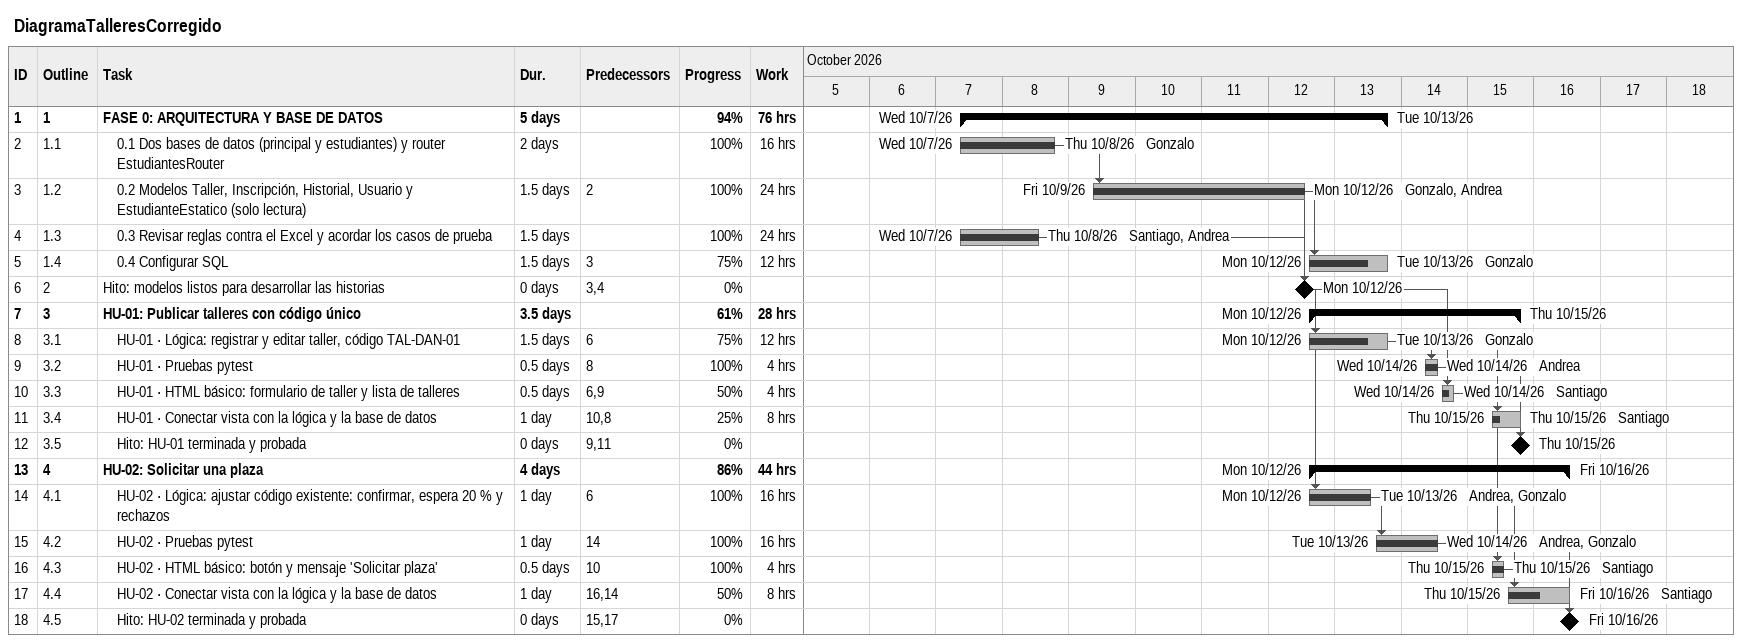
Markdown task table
DiagramaTalleresCorregido

| ID | WBS | Task | Duration | Start | Finish | Predecessors | Resources | % complete | Work (h) |
|---|---|---|---|---|---|---|---|---|---|
| 1 | 1 | **FASE 0: ARQUITECTURA Y BASE DE DATOS** | 5d | 2026-10-07 | 2026-10-13 |  |  | 94 | 76 |
| 2 | 1.1 | 0.1 Dos bases de datos (principal y estudiantes) y router EstudiantesRouter | 2d | 2026-10-07 | 2026-10-08 |  | Gonzalo | 100 | 16 |
| 3 | 1.2 | 0.2 Modelos Taller, Inscripción, Historial, Usuario y EstudianteEstatico (solo lectura) | 1.5d | 2026-10-09 | 2026-10-12 | 2 | Gonzalo, Andrea | 100 | 24 |
| 4 | 1.3 | 0.3 Revisar reglas contra el Excel y acordar los casos de prueba | 1.5d | 2026-10-07 | 2026-10-08 |  | Santiago, Andrea | 100 | 24 |
| 5 | 1.4 | 0.4 Configurar SQL | 1.5d | 2026-10-12 | 2026-10-13 | 3 | Gonzalo | 75 | 12 |
| 6 | 2 | Hito: modelos listos para desarrollar las historias | 0d | 2026-10-12 | 2026-10-12 | 3, 4 |  | 0 |  |
| 7 | 3 | **HU-01: Publicar talleres con código único** | 3.5d | 2026-10-12 | 2026-10-15 |  |  | 61 | 28 |
| 8 | 3.1 | HU-01 · Lógica: registrar y editar taller, código TAL-DAN-01 | 1.5d | 2026-10-12 | 2026-10-13 | 6 | Gonzalo | 75 | 12 |
| 9 | 3.2 | HU-01 · Pruebas pytest | 0.5d | 2026-10-14 | 2026-10-14 | 8 | Andrea | 100 | 4 |
| 10 | 3.3 | HU-01 · HTML básico: formulario de taller y lista de talleres | 0.5d | 2026-10-14 | 2026-10-14 | 6, 9 | Santiago | 50 | 4 |
| 11 | 3.4 | HU-01 · Conectar vista con la lógica y la base de datos | 1d | 2026-10-15 | 2026-10-15 | 10, 8 | Santiago | 25 | 8 |
| 12 | 3.5 | Hito: HU-01 terminada y probada | 0d | 2026-10-15 | 2026-10-15 | 9, 11 |  | 0 |  |
| 13 | 4 | **HU-02: Solicitar una plaza** | 4d | 2026-10-12 | 2026-10-16 |  |  | 86 | 44 |
| 14 | 4.1 | HU-02 · Lógica: ajustar código existente: confirmar, espera 20 % y rechazos | 1d | 2026-10-12 | 2026-10-13 | 6 | Andrea, Gonzalo | 100 | 16 |
| 15 | 4.2 | HU-02 · Pruebas pytest | 1d | 2026-10-13 | 2026-10-14 | 14 | Andrea, Gonzalo | 100 | 16 |
| 16 | 4.3 | HU-02 · HTML básico: botón y mensaje 'Solicitar plaza' | 0.5d | 2026-10-15 | 2026-10-15 | 10 | Santiago | 100 | 4 |
| 17 | 4.4 | HU-02 · Conectar vista con la lógica y la base de datos | 1d | 2026-10-15 | 2026-10-16 | 16, 14 | Santiago | 50 | 8 |
| 18 | 4.5 | Hito: HU-02 terminada y probada | 0d | 2026-10-16 | 2026-10-16 | 15, 17 |  | 0 |  |
